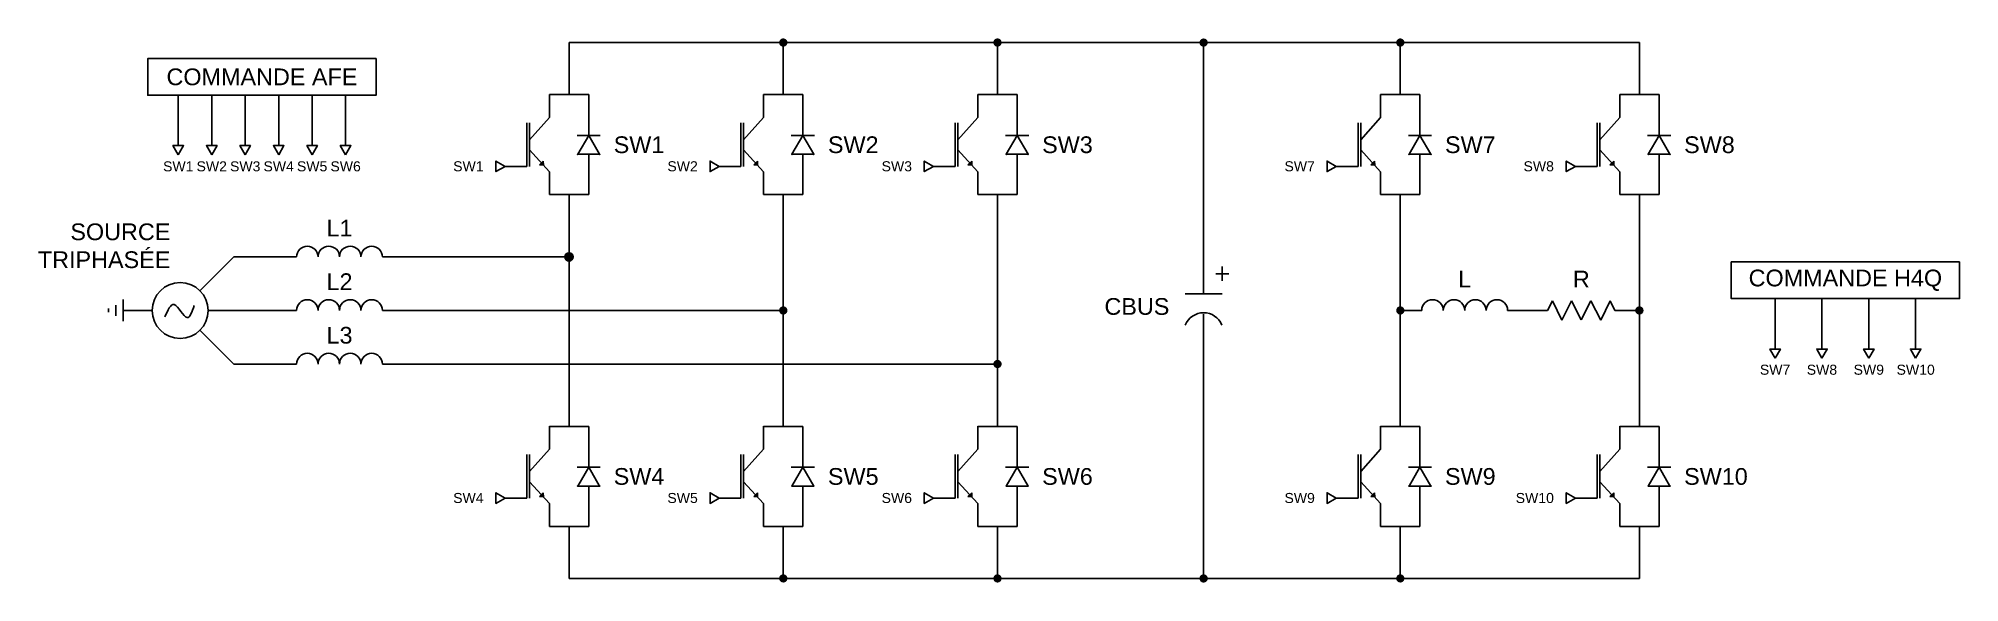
# Model space of a CAD drawing. Header units: millimetres. Extents: x 2197 to 2484, y 1215 to 1296.
import ezdxf

# ---------------------------------------------------------------- set-up
doc = ezdxf.new("R2010")
doc.units = ezdxf.units.MM
doc.layers.add('Sequence1', color=7, linetype='Continuous')
doc.styles.add('ROMANS', font='ROMANS.shx')
doc.styles.get("Standard").update_dxf_attribs({"font": 'arial.ttf'})

# ---------------------------------------------------------------- blocks, each defined once
blk = doc.blocks.new('Transistor IGBT')
h = blk.add_hatch(color=256)
h.dxf.hatch_style = 1
h.paths.add_polyline_path([(-0.267, 0.114), (-0.281, 0.101), (-0.266, 0.083)])
h.paths.add_polyline_path([(-0.281, 0.101), (-0.298, 0.085), (-0.266, 0.083)])
for p, q in [((-0.217, 0.611), (-0.217, 0.439)), ((-0.381, 0.274), (-0.217, 0.439)), ((-0.403, 0.401), (-0.403, 0.074)), ((-0.381, 0.401), (-0.381, 0.074)), ((-0.217, 0.034), (-0.381, 0.197)), ((-0.403, 0.074), (-0.582, 0.074)), ((-0.298, 0.085), (-0.267, 0.114)), ((-0.266, 0.083), (-0.298, 0.085)), ((-0.267, 0.114), (-0.266, 0.083)), ((-0.217, 0.034), (-0.217, -0.137))]:
    blk.add_line(p, q)
blk = doc.blocks.new('Diode')
for p, q in [((0, 0), (0.294, 0)), ((0.294, 0.09), (0.294, -0.09)), ((0.45, 0), (0.294, 0.09)), ((0.294, -0.09), (0.45, 0)), ((0.45, 0), (0.45, 0.096)), ((0.45, -0.096), (0.45, 0)), ((0.45, 0), (0.75, 0))]:
    blk.add_line(p, q)
for p in [(0.294, 0.09), (0.45, 0), (0.294, -0.09)]:
    blk.add_point(p)
blk = doc.blocks.new('Résistance')
for p, q in [((0, 0), (0.158, 0)), ((0.158, 0), (0.037, 0)), ((0.189, -0.062), (0.158, 0)), ((0.189, -0.062), (0.25, 0.062)), ((0.314, -0.062), (0.25, 0.062)), ((0.314, -0.062), (0.375, 0.061)), ((0.438, -0.062), (0.375, 0.061)), ((0.438, -0.062), (0.5, 0.062)), ((0.5, 0.062), (0.561, -0.062)), ((0.561, -0.062), (0.593, 0)), ((0.593, 0), (0.712, 0)), ((0.593, 0), (0.75, 0))]:
    blk.add_line(p, q)
blk = doc.blocks.new('Inductance')
for p, q in [((0.214, 0), (0.393, 0)), ((1.107, 0), (1.286, 0))]:
    blk.add_line(p, q)
for centre in [(0.482, 0), (0.661, 0), (0.839, 0), (1.018, 0)]:
    blk.add_arc(centre, 0.0893, 0, 180)
blk = doc.blocks.new('MALT')
for p, q in [((-0.1125, -0.4125), (0.1125, -0.4125)), ((-0.05625, -0.4875), (0.05625, -0.4875)), ((-0.01875, -0.5625), (0.01875, -0.5625))]:
    blk.add_line(p, q)
blk = doc.blocks.new('Condensateur Polarisé')
for p, q in [((0, -0.125), (0, 0)), ((0, -0.2266), (0, -0.125)), ((0, -0.3349), (0, -0.2266)), ((0.072, -0.3349), (-0.072, -0.3349)), ((0, -0.4131), (0, -0.5161)), ((0, -0.5161), (0, -0.625)), ((0, -0.625), (0, -0.75))]:
    blk.add_line(p, q)
blk.add_arc((0.0002, -0.4839), 0.0765, 22.204, 158.436)
at = {"style": 'ROMANS'}
blk.add_text('+', height=0.065, dxfattribs=at).set_placement((0.0362, -0.2843))

msp = doc.modelspace()

# ---------------------------------------------------------------- hatches: boundary and pattern name
h = msp.add_hatch(color=256)
h.dxf.hatch_style = 1
h.paths.add_polyline_path([(2307.82, 1296.47, 0.414214), (2307.2, 1295.85), (2307.82, 1295.85)])
h.paths.add_polyline_path([(2307.82, 1295.85), (2307.2, 1295.85, 0.414214), (2307.82, 1295.23)])
h.paths.add_polyline_path([(2308.44, 1295.85, 0.414214), (2307.82, 1296.47), (2307.82, 1295.85), (2307.82, 1295.23, 0.414214)])
h = msp.add_hatch(color=256)
h.dxf.hatch_style = 1
h.paths.add_polyline_path([(2339.82, 1296.47, 0.414214), (2339.2, 1295.85), (2339.82, 1295.85)])
h.paths.add_polyline_path([(2339.82, 1295.85), (2339.2, 1295.85, 0.414214), (2339.82, 1295.23)])
h.paths.add_polyline_path([(2340.44, 1295.85, 0.414214), (2339.82, 1296.47), (2339.82, 1295.85), (2339.82, 1295.23, 0.414214)])
h = msp.add_hatch(color=256)
h.dxf.hatch_style = 1
h.paths.add_polyline_path([(2370.61, 1296.46, 0.414214), (2369.99, 1295.85), (2370.61, 1295.85)])
h.paths.add_polyline_path([(2370.61, 1295.85), (2369.99, 1295.85, 0.414214), (2370.61, 1295.23)])
h.paths.add_polyline_path([(2371.23, 1295.85, 0.414214), (2370.61, 1296.46), (2370.61, 1295.85), (2370.61, 1295.23, 0.414214)])
h = msp.add_hatch(color=256)
h.dxf.hatch_style = 1
h.paths.add_polyline_path([(2399.99, 1296.47, 0.414214), (2399.38, 1295.85), (2399.99, 1295.85)])
h.paths.add_polyline_path([(2399.99, 1295.85), (2399.38, 1295.85, 0.414214), (2399.99, 1295.23)])
h.paths.add_polyline_path([(2400.61, 1295.85, 0.414214), (2399.99, 1296.47), (2399.99, 1295.85), (2399.99, 1295.23, 0.414214)])
h = msp.add_hatch(color=256)
h.dxf.hatch_style = 1
h.paths.add_polyline_path([(2275.82, 1264.45, 0.414214), (2275.2, 1263.83), (2275.82, 1263.83)])
h.paths.add_polyline_path([(2275.82, 1263.83), (2275.2, 1263.83, 0.414214), (2275.82, 1263.21)])
h.paths.add_polyline_path([(2276.44, 1263.83, 0.414214), (2275.82, 1264.45), (2275.82, 1263.83), (2275.82, 1263.21, 0.414214)])
h = msp.add_hatch(color=256)
h.dxf.hatch_style = 1
h.paths.add_polyline_path([(2307.82, 1256.45, 0.414214), (2307.2, 1255.83), (2307.82, 1255.83)])
h.paths.add_polyline_path([(2307.82, 1255.83), (2307.2, 1255.83, 0.414214), (2307.82, 1255.21)])
h.paths.add_polyline_path([(2308.44, 1255.83, 0.414214), (2307.82, 1256.45), (2307.82, 1255.83), (2307.82, 1255.21, 0.414214)])
h = msp.add_hatch(color=256)
h.dxf.hatch_style = 1
h.paths.add_polyline_path([(2399.99, 1256.45, 0.414214), (2399.38, 1255.83), (2399.99, 1255.83)])
h.paths.add_polyline_path([(2399.99, 1255.83), (2399.38, 1255.83, 0.414214), (2399.99, 1255.21)])
h.paths.add_polyline_path([(2400.61, 1255.83, 0.414214), (2399.99, 1256.45), (2399.99, 1255.83), (2399.99, 1255.21, 0.414214)])
h = msp.add_hatch(color=256)
h.dxf.hatch_style = 1
h.paths.add_polyline_path([(2435.71, 1256.45, 0.414214), (2435.09, 1255.83), (2435.71, 1255.83)])
h.paths.add_polyline_path([(2435.71, 1255.83), (2435.09, 1255.83, 0.414214), (2435.71, 1255.21)])
h.paths.add_polyline_path([(2436.33, 1255.83, 0.414214), (2435.71, 1256.45), (2435.71, 1255.83), (2435.71, 1255.21, 0.414214)])
h = msp.add_hatch(color=256)
h.dxf.hatch_style = 1
h.paths.add_polyline_path([(2339.82, 1248.45, 0.414214), (2339.2, 1247.83), (2339.82, 1247.83)])
h.paths.add_polyline_path([(2339.82, 1247.83), (2339.2, 1247.83, 0.414214), (2339.82, 1247.21)])
h.paths.add_polyline_path([(2340.44, 1247.83, 0.414214), (2339.82, 1248.45), (2339.82, 1247.83), (2339.82, 1247.21, 0.414214)])
h = msp.add_hatch(color=256)
h.dxf.hatch_style = 1
h.paths.add_polyline_path([(2307.82, 1216.42, 0.414214), (2307.2, 1215.8), (2307.82, 1215.8)])
h.paths.add_polyline_path([(2307.82, 1215.8), (2307.2, 1215.8, 0.414214), (2307.82, 1215.19)])
h.paths.add_polyline_path([(2308.44, 1215.8, 0.414214), (2307.82, 1216.42), (2307.82, 1215.8), (2307.82, 1215.19, 0.414214)])
h = msp.add_hatch(color=256)
h.dxf.hatch_style = 1
h.paths.add_polyline_path([(2339.82, 1216.42, 0.414214), (2339.2, 1215.8), (2339.82, 1215.8)])
h.paths.add_polyline_path([(2339.82, 1215.8), (2339.2, 1215.8, 0.414214), (2339.82, 1215.19)])
h.paths.add_polyline_path([(2340.44, 1215.8, 0.414214), (2339.82, 1216.42), (2339.82, 1215.8), (2339.82, 1215.19, 0.414214)])
h = msp.add_hatch(color=256)
h.dxf.hatch_style = 1
h.paths.add_polyline_path([(2370.61, 1216.42, 0.414214), (2369.99, 1215.8), (2370.61, 1215.8)])
h.paths.add_polyline_path([(2370.61, 1215.8), (2369.99, 1215.8, 0.414214), (2370.61, 1215.18)])
h.paths.add_polyline_path([(2371.23, 1215.8, 0.414214), (2370.61, 1216.42), (2370.61, 1215.8), (2370.61, 1215.18, 0.414214)])
h = msp.add_hatch(color=256)
h.dxf.hatch_style = 1
h.paths.add_polyline_path([(2399.99, 1216.42, 0.414214), (2399.38, 1215.8), (2399.99, 1215.8)])
h.paths.add_polyline_path([(2399.99, 1215.8), (2399.38, 1215.8, 0.414214), (2399.99, 1215.19)])
h.paths.add_polyline_path([(2400.61, 1215.8, 0.414214), (2399.99, 1216.42), (2399.99, 1215.8), (2399.99, 1215.19, 0.414214)])

# ---------------------------------------------------------------- linework, layer by layer
for p, q in [((2435.71, 1295.85), (2275.82, 1295.85)), ((2275.82, 1288.07), (2275.82, 1295.85)), ((2307.82, 1288.07), (2307.82, 1295.85)), ((2339.82, 1288.07), (2339.82, 1295.85)), ((2370.61, 1258.29), (2370.61, 1295.85)), ((2399.99, 1288.07), (2399.99, 1295.85)), ((2435.71, 1288.07), (2435.71, 1295.85)), ((2217.44, 1287.98), (2217.44, 1280.45)), ((2222.44, 1287.98), (2222.44, 1280.45)), ((2232.44, 1287.98), (2227.44, 1287.98)), ((2227.44, 1287.98), (2227.44, 1280.45)), ((2229.94, 1287.98), (2232.44, 1287.98)), ((2232.44, 1287.98), (2232.44, 1280.45)), ((2232.44, 1287.98), (2237.44, 1287.98)), ((2237.44, 1287.98), (2237.44, 1280.45)), ((2237.44, 1287.98), (2242.44, 1287.98)), ((2242.44, 1287.98), (2242.44, 1280.45)), ((2278.75, 1288.07), (2272.89, 1288.07)), ((2278.75, 1287.4), (2278.75, 1288.07)), ((2310.75, 1288.07), (2304.89, 1288.07)), ((2310.75, 1287.4), (2310.75, 1288.07)), ((2342.75, 1288.07), (2336.89, 1288.07)), ((2342.75, 1287.4), (2342.75, 1288.07)), ((2402.93, 1288.07), (2397.06, 1288.07)), ((2402.93, 1287.4), (2402.93, 1288.07)), ((2438.65, 1288.07), (2432.78, 1288.07)), ((2438.65, 1287.4), (2438.65, 1288.07)), ((2272.89, 1273.13), (2278.75, 1273.13)), ((2275.82, 1263.83), (2275.82, 1273.13)), ((2278.75, 1273.13), (2278.75, 1273.84)), ((2304.89, 1273.13), (2310.75, 1273.13)), ((2307.82, 1255.83), (2307.82, 1273.13)), ((2310.75, 1273.13), (2310.75, 1273.84)), ((2336.89, 1273.13), (2342.75, 1273.13)), ((2339.82, 1247.83), (2339.82, 1273.13)), ((2342.75, 1273.13), (2342.75, 1273.84)), ((2397.06, 1273.13), (2402.93, 1273.13)), ((2399.99, 1238.52), (2399.99, 1273.13)), ((2402.93, 1273.13), (2402.93, 1273.84)), ((2432.78, 1273.13), (2438.65, 1273.13)), ((2435.71, 1238.52), (2435.71, 1273.13)), ((2438.65, 1273.13), (2438.65, 1273.84)), ((2220.68, 1258.78), (2225.72, 1263.83)), ((2231.91, 1263.83), (2225.72, 1263.83)), ((2251.14, 1263.83), (2275.82, 1263.83)), ((2275.82, 1263.83), (2275.82, 1238.52)), ((2455.98, 1257.6), (2455.98, 1250.07)), ((2462.98, 1257.6), (2462.98, 1250.07)), ((2469.98, 1257.6), (2469.98, 1250.07)), ((2476.98, 1257.6), (2476.98, 1250.07)), ((2213.54, 1255.83), (2209.2, 1255.83)), ((2221.91, 1255.83), (2231.91, 1255.83)), ((2251.14, 1255.83), (2307.82, 1255.83)), ((2307.82, 1255.83), (2307.82, 1238.52)), ((2220.68, 1252.87), (2225.72, 1247.83)), ((2370.61, 1253.36), (2370.61, 1215.8)), ((2231.91, 1247.83), (2225.72, 1247.83)), ((2251.14, 1247.83), (2339.82, 1247.83)), ((2339.82, 1247.83), (2339.82, 1238.52)), ((2278.75, 1238.52), (2272.89, 1238.52)), ((2278.75, 1237.85), (2278.75, 1238.52)), ((2310.75, 1238.52), (2304.89, 1238.52)), ((2310.75, 1237.85), (2310.75, 1238.52)), ((2342.75, 1238.52), (2336.89, 1238.52)), ((2342.75, 1237.85), (2342.75, 1238.52)), ((2402.93, 1238.52), (2397.06, 1238.52)), ((2402.93, 1237.85), (2402.93, 1238.52)), ((2438.65, 1238.52), (2432.78, 1238.52)), ((2438.65, 1237.85), (2438.65, 1238.52)), ((2272.89, 1223.58), (2278.75, 1223.58)), ((2275.82, 1215.8), (2275.82, 1223.58)), ((2278.75, 1223.58), (2278.75, 1224.29)), ((2304.89, 1223.58), (2310.75, 1223.58)), ((2307.82, 1223.58), (2307.82, 1215.8)), ((2310.75, 1223.58), (2310.75, 1224.29)), ((2336.89, 1223.58), (2342.75, 1223.58)), ((2339.82, 1223.58), (2339.82, 1215.8)), ((2342.75, 1223.58), (2342.75, 1224.29)), ((2397.06, 1223.58), (2402.93, 1223.58)), ((2399.99, 1215.8), (2399.99, 1223.58)), ((2402.93, 1223.58), (2402.93, 1224.29)), ((2432.78, 1223.58), (2438.65, 1223.58)), ((2435.71, 1223.58), (2435.71, 1215.8)), ((2438.65, 1223.58), (2438.65, 1224.29)), ((2435.71, 1215.8), (2275.82, 1215.8))]:
    msp.add_line(p, q)
for points in [[(2246.99, 1293.45), (2212.88, 1293.45), (2212.88, 1287.98), (2246.99, 1287.98)], [(2217.44, 1279.08), (2218.23, 1280.45), (2216.65, 1280.45)], [(2222.44, 1279.08), (2223.23, 1280.45), (2221.65, 1280.45)], [(2227.44, 1279.08), (2228.23, 1280.45), (2226.65, 1280.45)], [(2232.44, 1279.08), (2233.23, 1280.45), (2231.65, 1280.45)], [(2237.44, 1279.08), (2238.23, 1280.45), (2236.65, 1280.45)], [(2242.44, 1279.08), (2243.23, 1280.45), (2241.65, 1280.45)], [(2266.25, 1277.36), (2264.89, 1278.15), (2264.89, 1276.57)], [(2298.25, 1277.36), (2296.89, 1278.15), (2296.89, 1276.57)], [(2330.25, 1277.36), (2328.89, 1278.15), (2328.89, 1276.57)], [(2390.43, 1277.36), (2389.06, 1278.15), (2389.06, 1276.57)], [(2426.15, 1277.36), (2424.78, 1278.15), (2424.78, 1276.57)], [(2483.54, 1263.07), (2449.43, 1263.07), (2449.43, 1257.6), (2483.54, 1257.6)], [(2455.98, 1248.7), (2456.77, 1250.07), (2455.2, 1250.07)], [(2462.98, 1248.7), (2463.77, 1250.07), (2462.2, 1250.07)], [(2469.98, 1248.7), (2470.77, 1250.07), (2469.2, 1250.07)], [(2476.98, 1248.7), (2477.77, 1250.07), (2476.2, 1250.07)], [(2266.25, 1227.81), (2264.89, 1228.6), (2264.89, 1227.02)], [(2298.25, 1227.81), (2296.89, 1228.6), (2296.89, 1227.02)], [(2330.25, 1227.81), (2328.89, 1228.6), (2328.89, 1227.02)], [(2390.43, 1227.81), (2389.06, 1228.6), (2389.06, 1227.02)], [(2426.15, 1227.81), (2424.78, 1228.6), (2424.78, 1227.02)]]:
    msp.add_lwpolyline(points, close=True)
for centre, radius in [((2275.82, 1263.83), 0.619), ((2217.72, 1255.83), 4.18)]:
    msp.add_circle(centre, radius)
at = {"layer": 'Sequence1'}
msp.add_spline([(2215.43, 1254.89), (2216.83, 1256.7), (2218.76, 1254.77), (2219.81, 1256.58)], degree=3, dxfattribs=at)

# ---------------------------------------------------------------- block references
for name, p, xscale, yscale, zscale, rotation in [('Transistor IGBT', (2276.82, 1275.87), -18.15994715690431, -19.97396498285343, 18.15994715690431, 180), ('Diode', (2278.75, 1273.84), 18.08780699997465, 18.08780699997465, 18.08780699997465, 90), ('Transistor IGBT', (2308.82, 1275.87), -18.15994715690431, -19.97396498285343, 18.15994715690431, 180), ('Diode', (2310.75, 1273.84), 18.08780699997465, 18.08780699997465, 18.08780699997465, 90), ('Transistor IGBT', (2340.82, 1275.87), -18.15994715690431, -19.97396498285343, 18.15994715690431, 180), ('Diode', (2342.75, 1273.84), 18.08780699997465, 18.08780699997465, 18.08780699997465, 90), ('Transistor IGBT', (2401, 1275.87), -18.15994715690431, -19.97396498285343, 18.15994715690431, 180), ('Diode', (2402.93, 1273.84), 18.08780699997465, 18.08780699997465, 18.08780699997465, 90), ('Transistor IGBT', (2436.72, 1275.87), -18.15994715690431, -19.97396498285343, 18.15994715690431, 180), ('Diode', (2438.65, 1273.84), 18.08780699997465, 18.08780699997465, 18.08780699997465, 90), ('MALT', (2215.11, 1255.83), 14.34479578496349, 14.34479578496349, 14.34479578496349, 270), ('Résistance', (2435.71, 1255.83), 23.14004068397776, 23.14004068397776, 23.14004068397776, 180), ('Transistor IGBT', (2276.82, 1226.32), -18.15994715690431, -19.97396498285343, 18.15994715690431, 180), ('Diode', (2278.75, 1224.29), 18.08780699997465, 18.08780699997465, 18.08780699997465, 90), ('Transistor IGBT', (2308.82, 1226.32), -18.15994715690431, -19.97396498285343, 18.15994715690431, 180), ('Diode', (2310.75, 1224.29), 18.08780699997465, 18.08780699997465, 18.08780699997465, 90), ('Transistor IGBT', (2340.82, 1226.32), -18.15994715690431, -19.97396498285343, 18.15994715690431, 180), ('Diode', (2342.75, 1224.29), 18.08780699997465, 18.08780699997465, 18.08780699997465, 90), ('Transistor IGBT', (2401, 1226.32), -18.15994715690431, -19.97396498285343, 18.15994715690431, 180), ('Diode', (2402.93, 1224.29), 18.08780699997465, 18.08780699997465, 18.08780699997465, 90), ('Transistor IGBT', (2436.72, 1226.32), -18.15994715690431, -19.97396498285343, 18.15994715690431, 180), ('Diode', (2438.65, 1224.29), 18.08780699997465, 18.08780699997465, 18.08780699997465, 90)]:
    msp.add_blockref(name, p, dxfattribs=dict(xscale=xscale, yscale=yscale, zscale=zscale, rotation=rotation))
for name, p, xscale, yscale, zscale in [('Condensateur Polarisé', (2370.61, 1271.21), 38.57465674285095, 38.57465674285095, 38.57465674285095), ('Inductance', (2228.06, 1263.83), 17.95299224165296, 17.95299224165296, 17.95299224165296), ('Inductance', (2228.06, 1255.83), 17.95299224165296, 17.95299224165296, 17.95299224165296), ('Inductance', (2396.15, 1255.83), 17.95299224165296, 17.95299224165296, 17.95299224165296), ('Inductance', (2228.06, 1247.83), 17.95299224165296, 17.95299224165296, 17.95299224165296)]:
    msp.add_blockref(name, p, dxfattribs=dict(xscale=xscale, yscale=yscale, zscale=zscale))

# ---------------------------------------------------------------- texts
for s, width, insert, char_height, attachment_point in [('COMMANDE AFE', 41.7141, (2229.94, 1290.71), 2.5, 5), ('\\A1;SW1', 15.0877, (2282.49, 1280.57), 2.5, 4), ('\\A1;SW2', 15.0877, (2314.49, 1280.57), 2.5, 4), ('\\A1;SW3', 15.0877, (2346.49, 1280.57), 2.5, 4), ('\\A1;SW7', 15.0877, (2406.67, 1280.57), 2.5, 4), ('\\A1;SW8', 15.0877, (2442.39, 1280.57), 2.5, 4), ('SW1', 18.9607, (2217.44, 1278.11), 1.5, 2), ('SW2', 18.9607, (2222.44, 1278.11), 1.5, 2), ('SW3', 18.9607, (2227.44, 1278.11), 1.5, 2), ('SW4', 18.9607, (2232.44, 1278.11), 1.5, 2), ('SW5', 18.9607, (2237.44, 1278.11), 1.5, 2), ('SW6', 18.9607, (2242.44, 1278.11), 1.5, 2), ('SW1', 8.2247, (2263.05, 1277.36), 1.5, 6), ('SW2', 8.2247, (2295.05, 1277.36), 1.5, 6), ('SW3', 8.2247, (2327.05, 1277.36), 1.5, 6), ('SW7', 8.2247, (2387.23, 1277.36), 1.5, 6), ('SW8', 8.2247, (2422.94, 1277.36), 1.5, 6), ('\\A1;SOURCE\\PTRIPHASÉE', 15.0877, (2216.26, 1265.48), 2.5, 6), ('\\A1;L1', 15.0877, (2241.53, 1269.38), 2.5, 2), ('\\A1;L2', 15.0877, (2241.53, 1261.38), 2.5, 2), ('\\A1;L', 15.0877, (2409.61, 1259.27), 2.5, 8), ('\\A1;R', 15.0877, (2427.04, 1259.27), 2.5, 8), ('COMMANDE H4Q', 31.982, (2466.48, 1260.34), 2.5, 5), ('\\A1;CBUS', 15.0877, (2365.5, 1256.41), 2.5, 6), ('\\A1;L3', 15.0877, (2241.53, 1253.38), 2.5, 2), ('SW7', 18.9607, (2455.98, 1247.73), 1.5, 2), ('SW8', 18.9607, (2462.98, 1247.73), 1.5, 2), ('SW9', 18.9607, (2469.98, 1247.73), 1.5, 2), ('SW10', 18.9607, (2476.98, 1247.73), 1.5, 2), ('\\A1;SW4', 15.0877, (2282.49, 1231.02), 2.5, 4), ('\\A1;SW5', 15.0877, (2314.49, 1231.02), 2.5, 4), ('\\A1;SW6', 15.0877, (2346.49, 1231.02), 2.5, 4), ('\\A1;SW9', 15.0877, (2406.67, 1231.02), 2.5, 4), ('\\A1;SW10', 15.0877, (2442.39, 1231.02), 2.5, 4), ('SW4', 8.2247, (2263.05, 1227.81), 1.5, 6), ('SW5', 8.2247, (2295.05, 1227.81), 1.5, 6), ('SW6', 8.2247, (2327.05, 1227.81), 1.5, 6), ('SW9', 8.2247, (2387.23, 1227.81), 1.5, 6), ('SW10', 8.2247, (2422.94, 1227.81), 1.5, 6)]:
    msp.add_mtext_dynamic_manual_height_columns(s, width=width, gutter_width=12.5, heights=[0], dxfattribs=dict(at, insert=insert, char_height=char_height, attachment_point=attachment_point))

doc.saveas('drawing.dxf')
